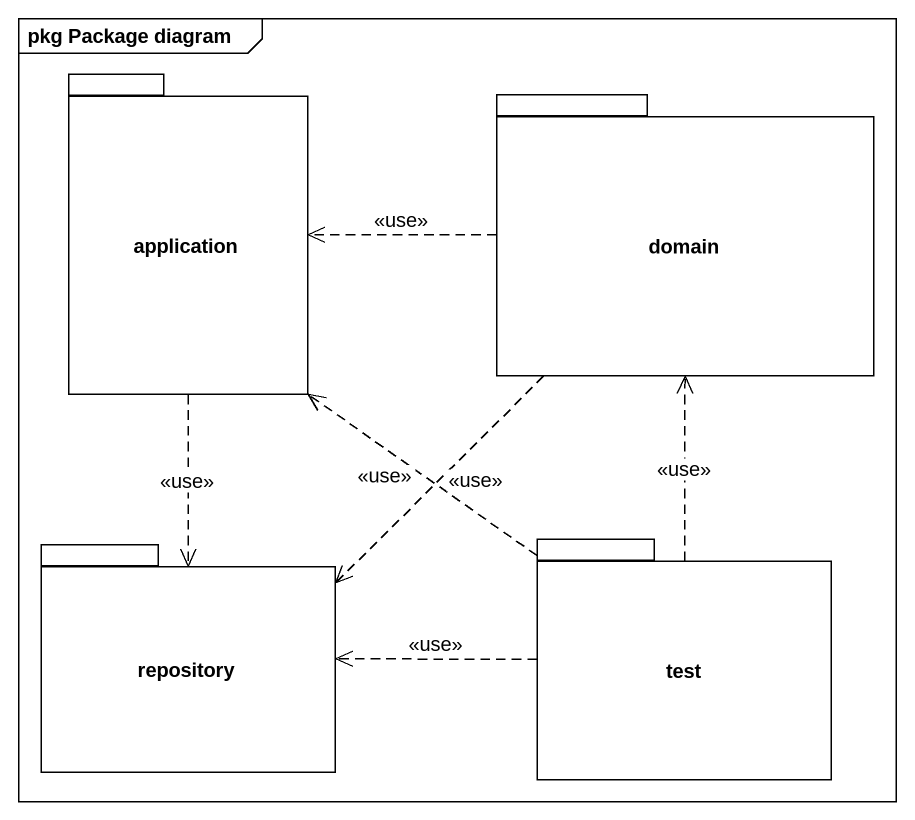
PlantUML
@startuml
mainframe pkg Package diagram
package application {
}
package domain {
}
package repository {
}
package test {
}
application ..> repository : <<use>>
domain .left.> application : <<use>>
domain ..> repository : <<use>>
test .up.> application : <<use>>
test .up.> domain : <<use>>
test .left.> repository : <<use>>
@enduml
